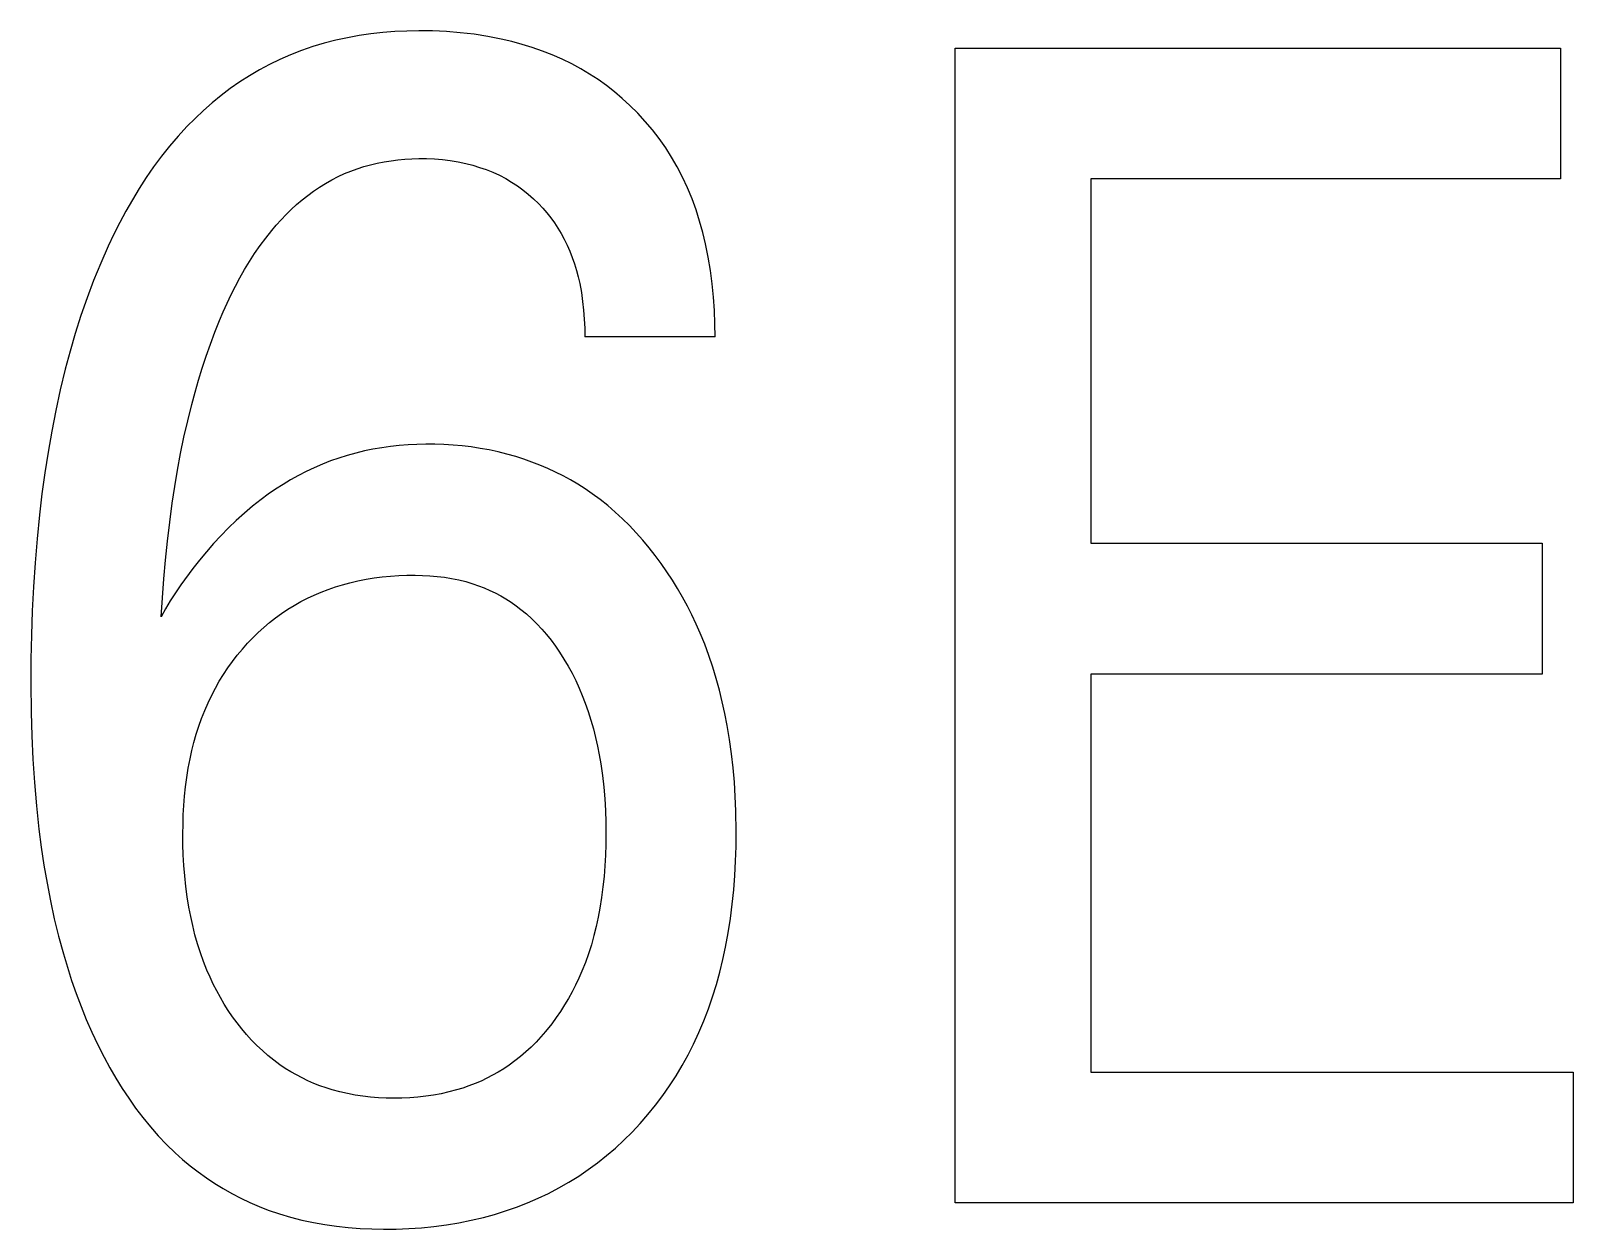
# Model space of a CAD drawing. Extents: x 10 to 622, y -523 to 292.
# Drawn here: x 285.5364 to 285.996, y 102.47 to 102.8271 of the extents above; entities that cross this region are included whole.
import ezdxf

# ---------------------------------------------------------------- set-up
doc = ezdxf.new("R2010")
doc.units = 0
doc.header["$LTSCALE"] = 5
doc.header["$MEASUREMENT"] = 0
doc.layers.get('0').update_dxf_attribs({"linetype": 'CONTINUOUS'})

msp = doc.modelspace()

# ---------------------------------------------------------------- linework, layer by layer
at = {"color": 7, "linetype": 'Continuous'}
for p, q in [((285.62723, 102.82433), (285.62378, 102.82345)), ((285.6307, 102.82508), (285.62723, 102.82433)), ((285.63421, 102.8257), (285.6307, 102.82508)), ((285.63774, 102.82621), (285.63421, 102.8257)), ((285.64128, 102.8266), (285.63774, 102.82621)), ((285.64484, 102.82689), (285.64128, 102.8266)), ((285.6484, 102.82706), (285.64484, 102.82689)), ((285.65196, 102.82713), (285.6484, 102.82706)), ((285.65611, 102.82709), (285.65196, 102.82713)), ((285.66024, 102.82691), (285.65611, 102.82709)), ((285.66436, 102.82658), (285.66024, 102.82691)), ((285.66846, 102.8261), (285.66436, 102.82658)), ((285.67253, 102.82547), (285.66846, 102.8261)), ((285.67658, 102.82467), (285.67253, 102.82547)), ((285.67968, 102.82394), (285.67658, 102.82467)), ((285.61371, 102.82), (285.61057, 102.81863)), ((285.61702, 102.82129), (285.61371, 102.82)), ((285.62038, 102.82244), (285.61702, 102.82129)), ((285.62378, 102.82345), (285.62038, 102.82244)), ((285.68276, 102.8231), (285.67968, 102.82394)), ((285.6858, 102.82216), (285.68276, 102.8231)), ((285.68881, 102.82111), (285.6858, 102.82216)), ((285.69178, 102.81994), (285.68881, 102.82111)), ((285.6947, 102.81867), (285.69178, 102.81994)), ((285.81183, 102.47779), (285.81183, 102.82201)), ((285.81183, 102.82201), (285.99226, 102.82201)), ((285.99226, 102.82201), (285.99226, 102.78298)), ((285.60447, 102.8155), (285.60152, 102.81375)), ((285.60749, 102.81712), (285.60447, 102.8155)), ((285.61057, 102.81863), (285.60749, 102.81712)), ((285.69756, 102.81727), (285.6947, 102.81867)), ((285.70024, 102.81582), (285.69756, 102.81727)), ((285.70286, 102.81426), (285.70024, 102.81582)), ((285.59863, 102.81189), (285.59581, 102.80992)), ((285.60152, 102.81375), (285.59863, 102.81189)), ((285.70542, 102.81259), (285.70286, 102.81426)), ((285.7079, 102.81082), (285.70542, 102.81259)), ((285.71031, 102.80896), (285.7079, 102.81082)), ((285.59306, 102.80785), (285.59039, 102.80567)), ((285.59581, 102.80992), (285.59306, 102.80785)), ((285.71265, 102.80699), (285.71031, 102.80896)), ((285.7149, 102.80493), (285.71265, 102.80699)), ((285.5878, 102.80341), (285.58529, 102.80105)), ((285.59039, 102.80567), (285.5878, 102.80341)), ((285.71726, 102.8026), (285.7149, 102.80493)), ((285.7195, 102.80016), (285.71726, 102.8026)), ((285.58287, 102.79862), (285.58023, 102.79575)), ((285.58529, 102.80105), (285.58287, 102.79862)), ((285.72164, 102.79762), (285.7195, 102.80016)), ((285.72366, 102.795), (285.72164, 102.79762)), ((285.5777, 102.79279), (285.57528, 102.78975)), ((285.58023, 102.79575), (285.5777, 102.79279)), ((285.72557, 102.79229), (285.72366, 102.795)), ((285.72735, 102.7895), (285.72557, 102.79229)), ((285.57528, 102.78975), (285.57297, 102.78662)), ((285.63761, 102.78723), (285.63963, 102.78771)), ((285.63963, 102.78771), (285.64166, 102.78811)), ((285.64166, 102.78811), (285.64371, 102.78844)), ((285.64371, 102.78844), (285.64576, 102.7887)), ((285.64576, 102.7887), (285.64783, 102.7889)), ((285.64783, 102.7889), (285.6499, 102.78902)), ((285.6499, 102.78902), (285.65196, 102.78908)), ((285.65196, 102.78908), (285.65433, 102.78906)), ((285.65433, 102.78906), (285.65669, 102.78895)), ((285.65669, 102.78895), (285.65904, 102.78875)), ((285.65904, 102.78875), (285.66137, 102.78846)), ((285.66137, 102.78846), (285.66369, 102.78807)), ((285.66369, 102.78807), (285.666, 102.78759)), ((285.666, 102.78759), (285.66806, 102.78706)), ((285.72901, 102.78664), (285.72735, 102.7895)), ((285.57076, 102.78342), (285.56864, 102.78014)), ((285.57297, 102.78662), (285.57076, 102.78342)), ((285.62418, 102.78168), (285.62603, 102.78274)), ((285.62603, 102.78274), (285.62793, 102.78371)), ((285.62793, 102.78371), (285.6298, 102.78457)), ((285.6298, 102.78457), (285.63171, 102.78535)), ((285.63171, 102.78535), (285.63365, 102.78605)), ((285.63365, 102.78605), (285.63562, 102.78668)), ((285.63562, 102.78668), (285.63761, 102.78723)), ((285.66806, 102.78706), (285.67009, 102.78645)), ((285.67009, 102.78645), (285.6721, 102.78576)), ((285.6721, 102.78576), (285.67407, 102.78497)), ((285.67407, 102.78497), (285.676, 102.78409)), ((285.676, 102.78409), (285.67789, 102.78311)), ((285.67789, 102.78311), (285.67965, 102.78208)), ((285.73062, 102.78352), (285.72901, 102.78664)), ((285.7321, 102.78034), (285.73062, 102.78352)), ((285.85232, 102.78298), (285.85232, 102.67442)), ((285.99226, 102.78298), (285.85232, 102.78298)), ((285.56864, 102.78014), (285.56663, 102.77681)), ((285.61889, 102.77807), (285.62061, 102.77935)), ((285.62061, 102.77935), (285.62237, 102.78055)), ((285.62237, 102.78055), (285.62418, 102.78168)), ((285.67965, 102.78208), (285.68137, 102.78095)), ((285.68137, 102.78095), (285.68303, 102.77974)), ((285.68303, 102.77974), (285.68462, 102.77846)), ((285.68462, 102.77846), (285.68616, 102.77709)), ((285.73343, 102.7771), (285.7321, 102.78034)), ((285.56663, 102.77681), (285.5647, 102.77342)), ((285.61246, 102.77238), (285.614, 102.77389)), ((285.614, 102.77389), (285.61558, 102.77534)), ((285.61558, 102.77534), (285.61721, 102.77674)), ((285.61721, 102.77674), (285.61889, 102.77807)), ((285.68616, 102.77709), (285.68763, 102.77566)), ((285.68763, 102.77566), (285.68892, 102.77429)), ((285.68892, 102.77429), (285.69015, 102.77287)), ((285.73463, 102.7738), (285.73343, 102.7771)), ((285.7357, 102.77044), (285.73463, 102.7738)), ((285.56287, 102.76998), (285.56111, 102.76649)), ((285.5647, 102.77342), (285.56287, 102.76998)), ((285.60814, 102.76761), (285.60953, 102.76924)), ((285.60953, 102.76924), (285.61097, 102.77083)), ((285.61097, 102.77083), (285.61246, 102.77238)), ((285.69015, 102.77287), (285.69131, 102.77139)), ((285.69131, 102.77139), (285.69242, 102.76987)), ((285.69242, 102.76987), (285.69345, 102.76831)), ((285.73664, 102.76705), (285.7357, 102.77044)), ((285.56111, 102.76649), (285.55944, 102.76297)), ((285.60468, 102.76312), (285.60637, 102.76539)), ((285.60637, 102.76539), (285.60814, 102.76761)), ((285.69345, 102.76831), (285.69442, 102.7667)), ((285.69442, 102.7667), (285.69532, 102.76506)), ((285.69532, 102.76506), (285.69621, 102.76326)), ((285.73747, 102.76362), (285.73664, 102.76705)), ((285.55944, 102.76297), (285.55718, 102.75788)), ((285.60153, 102.75842), (285.60307, 102.76079)), ((285.60307, 102.76079), (285.60468, 102.76312)), ((285.69621, 102.76326), (285.69701, 102.76142)), ((285.69701, 102.76142), (285.69774, 102.75955)), ((285.73827, 102.75969), (285.73747, 102.76362)), ((285.55718, 102.75788), (285.55508, 102.75273)), ((285.59867, 102.75354), (285.60007, 102.756)), ((285.60007, 102.756), (285.60153, 102.75842)), ((285.69774, 102.75955), (285.6984, 102.75765)), ((285.6984, 102.75765), (285.69898, 102.75572)), ((285.69898, 102.75572), (285.69949, 102.75377)), ((285.73892, 102.75573), (285.73827, 102.75969)), ((285.73944, 102.75176), (285.73892, 102.75573)), ((285.55508, 102.75273), (285.55312, 102.74752)), ((285.59607, 102.74851), (285.59734, 102.75104)), ((285.59734, 102.75104), (285.59867, 102.75354)), ((285.69949, 102.75377), (285.69994, 102.75181)), ((285.69994, 102.75181), (285.70044, 102.74917)), ((285.73983, 102.74778), (285.73944, 102.75176)), ((285.55312, 102.74752), (285.5513, 102.74227)), ((285.59486, 102.74596), (285.59607, 102.74851)), ((285.70044, 102.74917), (285.70083, 102.74651)), ((285.70083, 102.74651), (285.70112, 102.74385)), ((285.7401, 102.7438), (285.73983, 102.74778)), ((285.5513, 102.74227), (285.54961, 102.73697)), ((285.59259, 102.74077), (285.5937, 102.74338)), ((285.5937, 102.74338), (285.59486, 102.74596)), ((285.70112, 102.74385), (285.70132, 102.74119)), ((285.74025, 102.73984), (285.7401, 102.7438)), ((285.54961, 102.73697), (285.54806, 102.73164)), ((285.58986, 102.73375), (285.59119, 102.73728)), ((285.59119, 102.73728), (285.59259, 102.74077)), ((285.70132, 102.74119), (285.70144, 102.73853)), ((285.70144, 102.73853), (285.70148, 102.73589)), ((285.74029, 102.73589), (285.74025, 102.73984)), ((285.58861, 102.7302), (285.58986, 102.73375)), ((285.74029, 102.73589), (285.70148, 102.73589)), ((285.54806, 102.73164), (285.54662, 102.72627)), ((285.58744, 102.72663), (285.58861, 102.7302)), ((285.54662, 102.72627), (285.54513, 102.72015)), ((285.58529, 102.71941), (285.58633, 102.72303)), ((285.58633, 102.72303), (285.58744, 102.72663)), ((285.54513, 102.72015), (285.54378, 102.71399)), ((285.58432, 102.71578), (285.58529, 102.71941)), ((285.54378, 102.71399), (285.54257, 102.7078)), ((285.58311, 102.71093), (285.58432, 102.71578)), ((285.58201, 102.70605), (285.58311, 102.71093)), ((285.54257, 102.7078), (285.54149, 102.70159)), ((285.581, 102.70115), (285.58201, 102.70605)), ((285.54149, 102.70159), (285.54052, 102.69536)), ((285.58009, 102.69623), (285.581, 102.70115)), ((285.63067, 102.7006), (285.62816, 102.69982)), ((285.6332, 102.7013), (285.63067, 102.7006)), ((285.63576, 102.70191), (285.6332, 102.7013)), ((285.63834, 102.70244), (285.63576, 102.70191)), ((285.64093, 102.70288), (285.63834, 102.70244)), ((285.64354, 102.70325), (285.64093, 102.70288)), ((285.64616, 102.70353), (285.64354, 102.70325)), ((285.64879, 102.70374), (285.64616, 102.70353)), ((285.65143, 102.70388), (285.64879, 102.70374)), ((285.65406, 102.70394), (285.65143, 102.70388)), ((285.65678, 102.70393), (285.65406, 102.70394)), ((285.6595, 102.70384), (285.65678, 102.70393)), ((285.66222, 102.70367), (285.6595, 102.70384)), ((285.66492, 102.70343), (285.66222, 102.70367)), ((285.66762, 102.70311), (285.66492, 102.70343)), ((285.6703, 102.7027), (285.66762, 102.70311)), ((285.67297, 102.70222), (285.6703, 102.7027)), ((285.67562, 102.70165), (285.67297, 102.70222)), ((285.67826, 102.70099), (285.67562, 102.70165)), ((285.68087, 102.70025), (285.67826, 102.70099)), ((285.68329, 102.69948), (285.68087, 102.70025)), ((285.57926, 102.6913), (285.58009, 102.69623)), ((285.61844, 102.69579), (285.6161, 102.69458)), ((285.62082, 102.69692), (285.61844, 102.69579)), ((285.62324, 102.69797), (285.62082, 102.69692)), ((285.62568, 102.69894), (285.62324, 102.69797)), ((285.62816, 102.69982), (285.62568, 102.69894)), ((285.68569, 102.69863), (285.68329, 102.69948)), ((285.68807, 102.69771), (285.68569, 102.69863)), ((285.69041, 102.69671), (285.68807, 102.69771)), ((285.69272, 102.69564), (285.69041, 102.69671)), ((285.69499, 102.69449), (285.69272, 102.69564)), ((285.54052, 102.69536), (285.53967, 102.68911)), ((285.57851, 102.68634), (285.57926, 102.6913)), ((285.61153, 102.69194), (285.60932, 102.69051)), ((285.6138, 102.6933), (285.61153, 102.69194)), ((285.6161, 102.69458), (285.6138, 102.6933)), ((285.69723, 102.69327), (285.69499, 102.69449)), ((285.69942, 102.69198), (285.69723, 102.69327)), ((285.70157, 102.69062), (285.69942, 102.69198)), ((285.53967, 102.68911), (285.53893, 102.68285)), ((285.57775, 102.68071), (285.57851, 102.68634)), ((285.60502, 102.68746), (285.60247, 102.68546)), ((285.60714, 102.68902), (285.60502, 102.68746)), ((285.60932, 102.69051), (285.60714, 102.68902)), ((285.70367, 102.68919), (285.70157, 102.69062)), ((285.70603, 102.68745), (285.70367, 102.68919)), ((285.70832, 102.68562), (285.70603, 102.68745)), ((285.53893, 102.68285), (285.53821, 102.67571)), ((285.6, 102.68338), (285.5976, 102.68121)), ((285.60247, 102.68546), (285.6, 102.68338)), ((285.71054, 102.68371), (285.70832, 102.68562)), ((285.7127, 102.68172), (285.71054, 102.68371)), ((285.71479, 102.67966), (285.7127, 102.68172)), ((285.57709, 102.67507), (285.57775, 102.68071)), ((285.59527, 102.67898), (285.59301, 102.67667)), ((285.5976, 102.68121), (285.59527, 102.67898)), ((285.71681, 102.67752), (285.71479, 102.67966)), ((285.71876, 102.67533), (285.71681, 102.67752)), ((285.53821, 102.67571), (285.53761, 102.66855)), ((285.5765, 102.66942), (285.57709, 102.67507)), ((285.59081, 102.6743), (285.58868, 102.67187)), ((285.59301, 102.67667), (285.59081, 102.6743)), ((285.72064, 102.67307), (285.71876, 102.67533)), ((285.72246, 102.67076), (285.72064, 102.67307)), ((285.85232, 102.67442), (285.98681, 102.67442)), ((285.98681, 102.67442), (285.98681, 102.63539)), ((285.53761, 102.66855), (285.53713, 102.66139)), ((285.576, 102.66377), (285.5765, 102.66942)), ((285.58662, 102.66939), (285.58462, 102.66686)), ((285.58868, 102.67187), (285.58662, 102.66939)), ((285.72423, 102.66836), (285.72246, 102.67076)), ((285.72594, 102.66591), (285.72423, 102.66836)), ((285.57556, 102.65811), (285.576, 102.66377)), ((285.58462, 102.66686), (285.58105, 102.662)), ((285.63386, 102.66322), (285.63627, 102.6637)), ((285.63627, 102.6637), (285.63868, 102.66409)), ((285.63868, 102.66409), (285.64111, 102.66441)), ((285.64111, 102.66441), (285.64355, 102.66465)), ((285.64355, 102.66465), (285.646, 102.66481)), ((285.646, 102.66481), (285.64846, 102.6649)), ((285.64846, 102.6649), (285.65092, 102.6649)), ((285.65092, 102.6649), (285.6531, 102.66485)), ((285.6531, 102.66485), (285.65528, 102.66473)), ((285.65528, 102.66473), (285.65745, 102.66454)), ((285.65745, 102.66454), (285.65962, 102.66427)), ((285.65962, 102.66427), (285.66177, 102.66393)), ((285.66177, 102.66393), (285.6639, 102.6635)), ((285.6639, 102.6635), (285.66601, 102.66297)), ((285.72757, 102.66342), (285.72594, 102.66591)), ((285.72913, 102.66088), (285.72757, 102.66342)), ((285.53713, 102.66139), (285.53678, 102.65423)), ((285.58105, 102.662), (285.5779, 102.65721)), ((285.61879, 102.65804), (285.62083, 102.65899)), ((285.62083, 102.65899), (285.62291, 102.65987)), ((285.62291, 102.65987), (285.62501, 102.66067)), ((285.62501, 102.66067), (285.62714, 102.66141)), ((285.62714, 102.66141), (285.6293, 102.66207)), ((285.6293, 102.66207), (285.63147, 102.66265)), ((285.63147, 102.66265), (285.63386, 102.66322)), ((285.66601, 102.66297), (285.6681, 102.66236)), ((285.6681, 102.66236), (285.66981, 102.66177)), ((285.66981, 102.66177), (285.6715, 102.66111)), ((285.6715, 102.66111), (285.67316, 102.66038)), ((285.67316, 102.66038), (285.6748, 102.65959)), ((285.6748, 102.65959), (285.6764, 102.65874)), ((285.6764, 102.65874), (285.67797, 102.65782)), ((285.73062, 102.6583), (285.72913, 102.66088)), ((285.53678, 102.65423), (285.53653, 102.64706)), ((285.57518, 102.65246), (285.57556, 102.65811)), ((285.57651, 102.65485), (285.57518, 102.65246)), ((285.5779, 102.65721), (285.57651, 102.65485)), ((285.61107, 102.65349), (285.61293, 102.65473)), ((285.61293, 102.65473), (285.61483, 102.6559)), ((285.61483, 102.6559), (285.61679, 102.65701)), ((285.61679, 102.65701), (285.61879, 102.65804)), ((285.67797, 102.65782), (285.6795, 102.65684)), ((285.6795, 102.65684), (285.68099, 102.65581)), ((285.68099, 102.65581), (285.68243, 102.65471)), ((285.68243, 102.65471), (285.68409, 102.65334)), ((285.73204, 102.65568), (285.73062, 102.6583)), ((285.73339, 102.65303), (285.73204, 102.65568)), ((285.60579, 102.64934), (285.6075, 102.65079)), ((285.6075, 102.65079), (285.60926, 102.65217)), ((285.60926, 102.65217), (285.61107, 102.65349)), ((285.68409, 102.65334), (285.68568, 102.65189)), ((285.68568, 102.65189), (285.68721, 102.65038)), ((285.68721, 102.65038), (285.68868, 102.6488)), ((285.73466, 102.65033), (285.73339, 102.65303)), ((285.73586, 102.64761), (285.73466, 102.65033)), ((285.53653, 102.64706), (285.5364, 102.63988)), ((285.60098, 102.64466), (285.60253, 102.64627)), ((285.60253, 102.64627), (285.60414, 102.64784)), ((285.60414, 102.64784), (285.60579, 102.64934)), ((285.68868, 102.6488), (285.69008, 102.64717)), ((285.69008, 102.64717), (285.69142, 102.64548)), ((285.69142, 102.64548), (285.6927, 102.64375)), ((285.73721, 102.64429), (285.73586, 102.64761)), ((285.59645, 102.63919), (285.59789, 102.64107)), ((285.59789, 102.64107), (285.59941, 102.64289)), ((285.59941, 102.64289), (285.60098, 102.64466)), ((285.6927, 102.64375), (285.69392, 102.64197)), ((285.69392, 102.64197), (285.69524, 102.63991)), ((285.73846, 102.64093), (285.73721, 102.64429)), ((285.7396, 102.63753), (285.73846, 102.64093)), ((285.5364, 102.63988), (285.53636, 102.6327)), ((285.59376, 102.63529), (285.59507, 102.63727)), ((285.59507, 102.63727), (285.59645, 102.63919)), ((285.69524, 102.63991), (285.69649, 102.63781)), ((285.69649, 102.63781), (285.69766, 102.63566)), ((285.69766, 102.63566), (285.69875, 102.63348)), ((285.74065, 102.6341), (285.7396, 102.63753)), ((285.53636, 102.6327), (285.53647, 102.62398)), ((285.59026, 102.62912), (285.59135, 102.63122)), ((285.59135, 102.63122), (285.59252, 102.63328)), ((285.59252, 102.63328), (285.59376, 102.63529)), ((285.69875, 102.63348), (285.69978, 102.63126)), ((285.69978, 102.63126), (285.70073, 102.62901)), ((285.7416, 102.63064), (285.74065, 102.6341)), ((285.85232, 102.63539), (285.85232, 102.51682)), ((285.98681, 102.63539), (285.85232, 102.63539)), ((285.58819, 102.62456), (285.58918, 102.62686)), ((285.58918, 102.62686), (285.59026, 102.62912)), ((285.70073, 102.62901), (285.70162, 102.62674)), ((285.70162, 102.62674), (285.7025, 102.62423)), ((285.74245, 102.62715), (285.7416, 102.63064)), ((285.74322, 102.62365), (285.74245, 102.62715)), ((285.53647, 102.62398), (285.53667, 102.61701)), ((285.58643, 102.61986), (285.58727, 102.62223)), ((285.58727, 102.62223), (285.58819, 102.62456)), ((285.7025, 102.62423), (285.70331, 102.62168)), ((285.7439, 102.62013), (285.74322, 102.62365)), ((285.58498, 102.61506), (285.58567, 102.61747)), ((285.58567, 102.61747), (285.58643, 102.61986)), ((285.70331, 102.62168), (285.70403, 102.61912)), ((285.70403, 102.61912), (285.70469, 102.61653)), ((285.7446, 102.61592), (285.7439, 102.62013)), ((285.53667, 102.61701), (285.53699, 102.61004)), ((285.58437, 102.61263), (285.58498, 102.61506)), ((285.70469, 102.61653), (285.70527, 102.61393)), ((285.70527, 102.61393), (285.70578, 102.61131)), ((285.74519, 102.6117), (285.7446, 102.61592)), ((285.53699, 102.61004), (285.53745, 102.60308)), ((285.5833, 102.60741), (285.58383, 102.61018)), ((285.58383, 102.61018), (285.58437, 102.61263)), ((285.70578, 102.61131), (285.70623, 102.60869)), ((285.70623, 102.60869), (285.70673, 102.60523)), ((285.74567, 102.60746), (285.74519, 102.6117)), ((285.58248, 102.60185), (285.58285, 102.60464)), ((285.58285, 102.60464), (285.5833, 102.60741)), ((285.70673, 102.60523), (285.70712, 102.60176)), ((285.74604, 102.60322), (285.74567, 102.60746)), ((285.53745, 102.60308), (285.53804, 102.59613)), ((285.58197, 102.59625), (285.58219, 102.59905)), ((285.58219, 102.59905), (285.58248, 102.60185)), ((285.70712, 102.60176), (285.70741, 102.59828)), ((285.74631, 102.59896), (285.74604, 102.60322)), ((285.74649, 102.5947), (285.74631, 102.59896)), ((285.53804, 102.59613), (285.53879, 102.5892)), ((285.58181, 102.59344), (285.58197, 102.59625)), ((285.70741, 102.59828), (285.70762, 102.5948)), ((285.70762, 102.5948), (285.70773, 102.59131)), ((285.74658, 102.5883), (285.74649, 102.5947)), ((285.58168, 102.58781), (285.58172, 102.59063)), ((285.58172, 102.59063), (285.58181, 102.59344)), ((285.70773, 102.59131), (285.70777, 102.58781)), ((285.53879, 102.5892), (285.53948, 102.58383)), ((285.58171, 102.58467), (285.58168, 102.58781)), ((285.70777, 102.58781), (285.70774, 102.58464)), ((285.74654, 102.58399), (285.74658, 102.5883)), ((285.53948, 102.58383), (285.54028, 102.57847)), ((285.5818, 102.58153), (285.58171, 102.58467)), ((285.58198, 102.5784), (285.5818, 102.58153)), ((285.70764, 102.58147), (285.70747, 102.5783)), ((285.70774, 102.58464), (285.70764, 102.58147)), ((285.74641, 102.57969), (285.74654, 102.58399)), ((285.54028, 102.57847), (285.54119, 102.57313)), ((285.58223, 102.57527), (285.58198, 102.5784)), ((285.70747, 102.5783), (285.70722, 102.57513)), ((285.74618, 102.57538), (285.74641, 102.57969)), ((285.54119, 102.57313), (285.54221, 102.56781)), ((285.58256, 102.57215), (285.58223, 102.57527)), ((285.58297, 102.56904), (285.58256, 102.57215)), ((285.70689, 102.57198), (285.70648, 102.56883)), ((285.70722, 102.57513), (285.70689, 102.57198)), ((285.74585, 102.57109), (285.74618, 102.57538)), ((285.54221, 102.56781), (285.54336, 102.56252)), ((285.58348, 102.56594), (285.58297, 102.56904)), ((285.70648, 102.56883), (285.70598, 102.5657)), ((285.74486, 102.56253), (285.74541, 102.5668)), ((285.74541, 102.5668), (285.74585, 102.57109)), ((285.54336, 102.56252), (285.54464, 102.55726)), ((285.584, 102.56319), (285.58348, 102.56594)), ((285.5846, 102.56046), (285.584, 102.56319)), ((285.70546, 102.56294), (285.70486, 102.56019)), ((285.70598, 102.5657), (285.70546, 102.56294)), ((285.74419, 102.55828), (285.74486, 102.56253)), ((285.58528, 102.55775), (285.5846, 102.56046)), ((285.58605, 102.55505), (285.58528, 102.55775)), ((285.70486, 102.56019), (285.70418, 102.55746)), ((285.7434, 102.55404), (285.74419, 102.55828)), ((285.54464, 102.55726), (285.54606, 102.55203)), ((285.58689, 102.55239), (285.58605, 102.55505)), ((285.70342, 102.55476), (285.70257, 102.55208)), ((285.70418, 102.55746), (285.70342, 102.55476)), ((285.7426, 102.55031), (285.7434, 102.55404)), ((285.54606, 102.55203), (285.54724, 102.54806)), ((285.58783, 102.54976), (285.58689, 102.55239)), ((285.58886, 102.54716), (285.58783, 102.54976)), ((285.70163, 102.54944), (285.70059, 102.54683)), ((285.70257, 102.55208), (285.70163, 102.54944)), ((285.74169, 102.54659), (285.7426, 102.55031)), ((285.54724, 102.54806), (285.54851, 102.54412)), ((285.54851, 102.54412), (285.54987, 102.5402)), ((285.58976, 102.54508), (285.58886, 102.54716)), ((285.59073, 102.54303), (285.58976, 102.54508)), ((285.69969, 102.54476), (285.69872, 102.54272)), ((285.70059, 102.54683), (285.69969, 102.54476)), ((285.74067, 102.54291), (285.74169, 102.54659)), ((285.54987, 102.5402), (285.55133, 102.53632)), ((285.59176, 102.54101), (285.59073, 102.54303)), ((285.59285, 102.53903), (285.59176, 102.54101)), ((285.6977, 102.54072), (285.69661, 102.53874)), ((285.69872, 102.54272), (285.6977, 102.54072)), ((285.7383, 102.53565), (285.73954, 102.53926)), ((285.73954, 102.53926), (285.74067, 102.54291)), ((285.55133, 102.53632), (285.55288, 102.53248)), ((285.594, 102.53708), (285.59285, 102.53903)), ((285.59522, 102.53516), (285.594, 102.53708)), ((285.59649, 102.53329), (285.59522, 102.53516)), ((285.69424, 102.5349), (285.69296, 102.53304)), ((285.69545, 102.5368), (285.69424, 102.5349)), ((285.69661, 102.53874), (285.69545, 102.5368)), ((285.73694, 102.53208), (285.7383, 102.53565)), ((285.55288, 102.53248), (285.55454, 102.52868)), ((285.59784, 102.53146), (285.59649, 102.53329)), ((285.59922, 102.5297), (285.59784, 102.53146)), ((285.69162, 102.53122), (285.68977, 102.52891)), ((285.69296, 102.53304), (285.69162, 102.53122)), ((285.73546, 102.52856), (285.73694, 102.53208)), ((285.55454, 102.52868), (285.55631, 102.52492)), ((285.60067, 102.52799), (285.59922, 102.5297)), ((285.60217, 102.52633), (285.60067, 102.52799)), ((285.60374, 102.52473), (285.60217, 102.52633)), ((285.68694, 102.52576), (285.68545, 102.52426)), ((285.68838, 102.52731), (285.68694, 102.52576)), ((285.68977, 102.52891), (285.68838, 102.52731)), ((285.73386, 102.52509), (285.73546, 102.52856)), ((285.55631, 102.52492), (285.55818, 102.52122)), ((285.55818, 102.52122), (285.55988, 102.51808)), ((285.60536, 102.52319), (285.60374, 102.52473)), ((285.60704, 102.52172), (285.60536, 102.52319)), ((285.60879, 102.52032), (285.60704, 102.52172)), ((285.6823, 102.52144), (285.68064, 102.52013)), ((285.6839, 102.52282), (285.6823, 102.52144)), ((285.68545, 102.52426), (285.6839, 102.52282)), ((285.73052, 102.51878), (285.73224, 102.52191)), ((285.73224, 102.52191), (285.73386, 102.52509)), ((285.55988, 102.51808), (285.56167, 102.51499)), ((285.61059, 102.51899), (285.60879, 102.52032)), ((285.61219, 102.51791), (285.61059, 102.51899)), ((285.61382, 102.5169), (285.61219, 102.51791)), ((285.6155, 102.51594), (285.61382, 102.5169)), ((285.67568, 102.5168), (285.674, 102.51585)), ((285.67733, 102.51781), (285.67568, 102.5168)), ((285.67894, 102.51888), (285.67733, 102.51781)), ((285.68064, 102.52013), (285.67894, 102.51888)), ((285.72868, 102.51571), (285.73052, 102.51878)), ((285.85232, 102.51682), (285.99604, 102.51682)), ((285.99604, 102.51682), (285.99604, 102.47779)), ((285.56167, 102.51499), (285.56355, 102.51195)), ((285.56355, 102.51195), (285.56552, 102.50898)), ((285.61721, 102.51504), (285.6155, 102.51594)), ((285.61895, 102.51421), (285.61721, 102.51504)), ((285.62073, 102.51344), (285.61895, 102.51421)), ((285.62252, 102.51273), (285.62073, 102.51344)), ((285.62434, 102.51209), (285.62252, 102.51273)), ((285.62618, 102.51151), (285.62434, 102.51209)), ((285.66512, 102.51205), (285.66327, 102.51148)), ((285.66694, 102.51269), (285.66512, 102.51205)), ((285.66875, 102.51338), (285.66694, 102.51269)), ((285.67053, 102.51414), (285.66875, 102.51338)), ((285.67228, 102.51497), (285.67053, 102.51414)), ((285.674, 102.51585), (285.67228, 102.51497)), ((285.7247, 102.50978), (285.72674, 102.51271)), ((285.72674, 102.51271), (285.72868, 102.51571)), ((285.56552, 102.50898), (285.56758, 102.50607)), ((285.62843, 102.5109), (285.62618, 102.51151)), ((285.6307, 102.51038), (285.62843, 102.5109)), ((285.633, 102.50995), (285.6307, 102.51038)), ((285.6353, 102.50961), (285.633, 102.50995)), ((285.63762, 102.50935), (285.6353, 102.50961)), ((285.63995, 102.50916), (285.63762, 102.50935)), ((285.64228, 102.50906), (285.63995, 102.50916)), ((285.64462, 102.50902), (285.64228, 102.50906)), ((285.64698, 102.50905), (285.64462, 102.50902)), ((285.64934, 102.50915), (285.64698, 102.50905)), ((285.6517, 102.50933), (285.64934, 102.50915)), ((285.65404, 102.50959), (285.6517, 102.50933)), ((285.65638, 102.50993), (285.65404, 102.50959)), ((285.65869, 102.51036), (285.65638, 102.50993)), ((285.66099, 102.51088), (285.65869, 102.51036)), ((285.66327, 102.51148), (285.66099, 102.51088)), ((285.72255, 102.50693), (285.7247, 102.50978)), ((285.56758, 102.50607), (285.56974, 102.50323)), ((285.56974, 102.50323), (285.57199, 102.50047)), ((285.71795, 102.50146), (285.7203, 102.50415)), ((285.7203, 102.50415), (285.72255, 102.50693)), ((285.57199, 102.50047), (285.57435, 102.4978)), ((285.57435, 102.4978), (285.57681, 102.49523)), ((285.71313, 102.49651), (285.71558, 102.49894)), ((285.71558, 102.49894), (285.71795, 102.50146)), ((285.57681, 102.49523), (285.57937, 102.49275)), ((285.70798, 102.49192), (285.7106, 102.49417)), ((285.7106, 102.49417), (285.71313, 102.49651)), ((285.57937, 102.49275), (285.5816, 102.49077)), ((285.5816, 102.49077), (285.58389, 102.48886)), ((285.58389, 102.48886), (285.58625, 102.48704)), ((285.7025, 102.48773), (285.70528, 102.48978)), ((285.70528, 102.48978), (285.70798, 102.49192)), ((285.58625, 102.48704), (285.58867, 102.4853)), ((285.58867, 102.4853), (285.59116, 102.48364)), ((285.69372, 102.48226), (285.69672, 102.48397)), ((285.69672, 102.48397), (285.69965, 102.4858)), ((285.69965, 102.4858), (285.7025, 102.48773)), ((285.59116, 102.48364), (285.5937, 102.48208)), ((285.5937, 102.48208), (285.5963, 102.4806)), ((285.5963, 102.4806), (285.59894, 102.47922)), ((285.68753, 102.47918), (285.69066, 102.48066)), ((285.69066, 102.48066), (285.69372, 102.48226)), ((285.59894, 102.47922), (285.60163, 102.47794)), ((285.60163, 102.47794), (285.60437, 102.47676)), ((285.60437, 102.47676), (285.60714, 102.47568)), ((285.60714, 102.47568), (285.61044, 102.47454)), ((285.67456, 102.47439), (285.67786, 102.47542)), ((285.67786, 102.47542), (285.68113, 102.47656)), ((285.68113, 102.47656), (285.68435, 102.47781)), ((285.68435, 102.47781), (285.68753, 102.47918)), ((285.99604, 102.47779), (285.81183, 102.47779)), ((285.61044, 102.47454), (285.61378, 102.47355)), ((285.61378, 102.47355), (285.61716, 102.47269)), ((285.61716, 102.47269), (285.62058, 102.47196)), ((285.62058, 102.47196), (285.62402, 102.47135)), ((285.62402, 102.47135), (285.62749, 102.47086)), ((285.62749, 102.47086), (285.63097, 102.47048)), ((285.63097, 102.47048), (285.63447, 102.47022)), ((285.63447, 102.47022), (285.63797, 102.47005)), ((285.649, 102.47016), (285.65275, 102.47041)), ((285.65275, 102.47041), (285.65649, 102.47078)), ((285.65649, 102.47078), (285.66021, 102.47127)), ((285.66021, 102.47127), (285.6639, 102.47188)), ((285.6639, 102.47188), (285.66758, 102.47262)), ((285.66758, 102.47262), (285.67123, 102.47348)), ((285.67123, 102.47348), (285.67456, 102.47439)), ((285.63797, 102.47005), (285.64147, 102.46999)), ((285.64147, 102.46999), (285.64524, 102.47002)), ((285.64524, 102.47002), (285.649, 102.47016))]:
    msp.add_line(p, q, dxfattribs=at)

doc.saveas('drawing.dxf')
